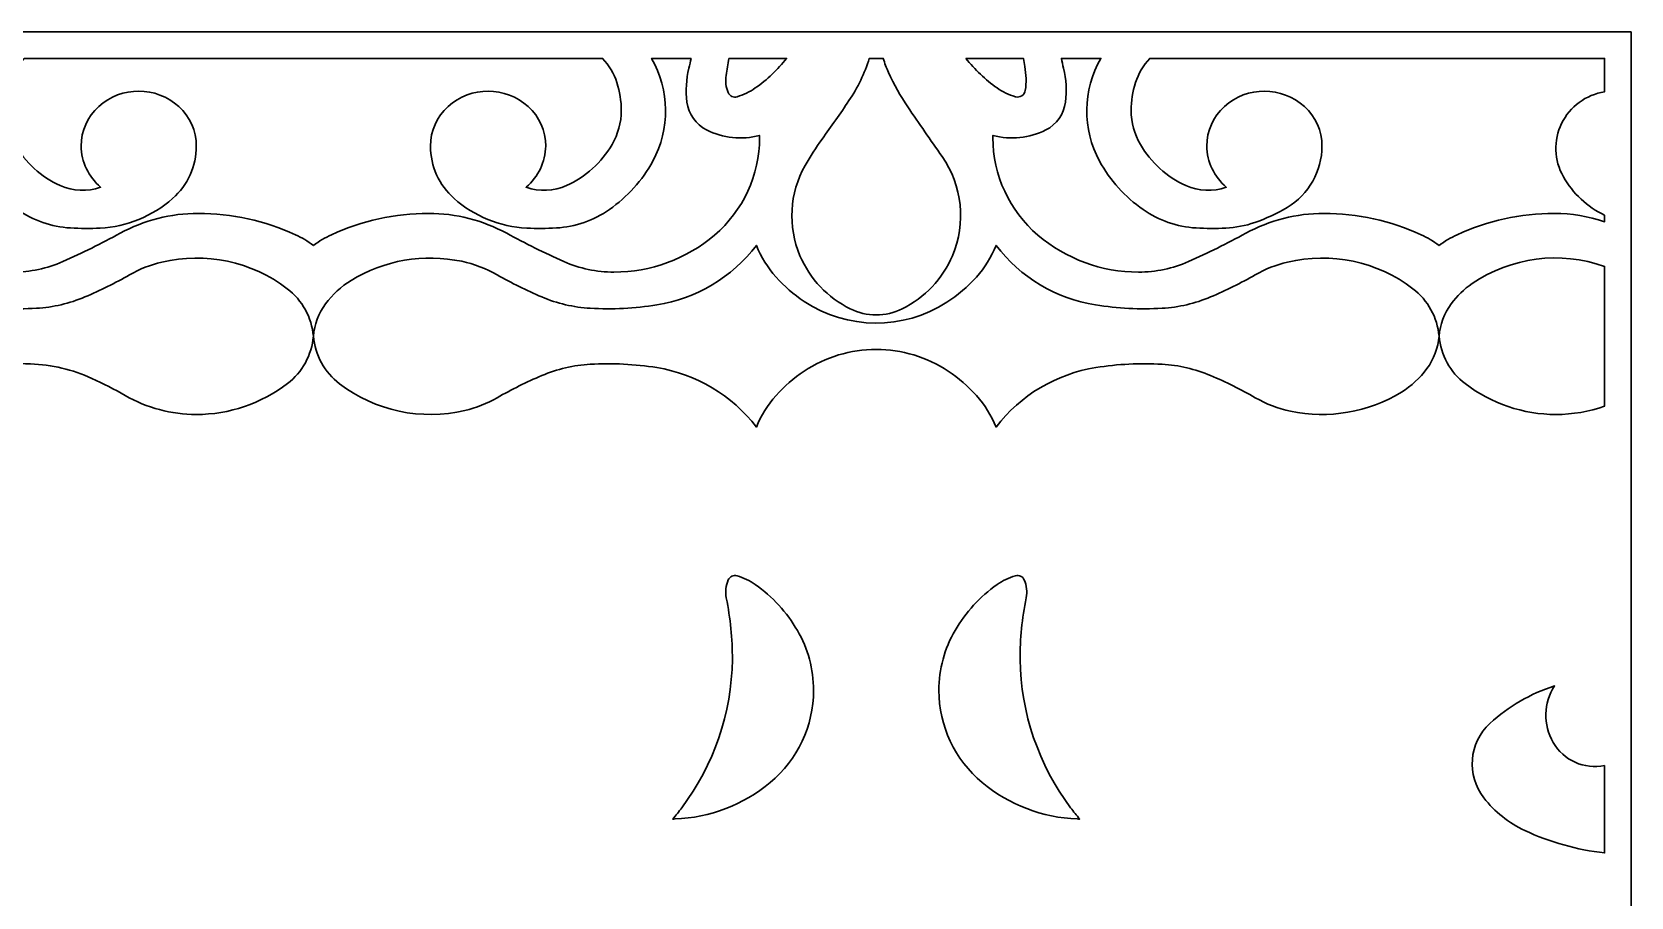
# Model space of a CAD drawing. Header units: centimetres. Extents: x -14.1 to -3.5, y -9 to -3.3.
# Drawn here: x -8.83 to -3.54, y -6.14 to -3.28 of the extents above; entities that cross this region are included whole.
import ezdxf

# ---------------------------------------------------------------- set-up
doc = ezdxf.new("R2010")
doc.units = ezdxf.units.CM
doc.header["$MEASUREMENT"] = 0
doc.layers.add('layer 1', color=7, linetype='Continuous')

msp = doc.modelspace()

# ---------------------------------------------------------------- linework, layer by layer
at = {"layer": 'layer 1', "lineweight": 30}
for points, knots in [([(-3.54042, -3.27541), (-3.54042, -3.27541), (-3.54042, -9.00021), (-3.54042, -9.00021), (-3.54042, -9.00021), (-3.54042, -9.00021), (-14.12141, -9.00021), (-14.12141, -9.00021), (-14.12141, -9.00021), (-14.12141, -9.00021), (-14.12141, -3.27541), (-14.12141, -3.27541), (-14.12141, -3.27541), (-14.12141, -3.27541), (-3.54042, -3.27541), (-3.54042, -3.27541)], [0, 0, 0, 0, 0.2, 0.2, 0.2, 0.2, 0.4, 0.4, 0.4, 0.4, 0.6, 0.6, 0.6, 0.6, 1, 1, 1, 1]), ([(-7.89985, -3.98163), (-7.88126, -3.96783), (-7.86129, -3.95598), (-7.84027, -3.94628), (-7.84027, -3.94628), (-7.73944, -3.89976), (-7.62967, -3.87567), (-7.51863, -3.87567), (-7.51863, -3.87567), (-7.42831, -3.87566), (-7.3394, -3.89833), (-7.2601, -3.94155), (-7.2601, -3.94155), (-7.19839, -3.97518), (-7.13542, -4.00646), (-7.07133, -4.0353), (-7.07133, -4.0353), (-7.01908, -4.05822), (-6.96266, -4.07005), (-6.9056, -4.07005), (-6.9056, -4.07005), (-6.7835, -4.07004), (-6.66546, -4.02661), (-6.57252, -3.94743), (-6.57252, -3.94743), (-6.47808, -3.86698), (-6.42368, -3.74926), (-6.4237, -3.6252), (-6.4237, -3.6252), (-6.42372, -3.62394), (-6.42376, -3.62268), (-6.42383, -3.62143), (-6.42383, -3.62143), (-6.4239, -3.62017), (-6.42396, -3.6189), (-6.424, -3.61764), (-6.424, -3.61764), (-6.48251, -3.63321), (-6.54473, -3.62676), (-6.5988, -3.59953), (-6.5988, -3.59953), (-6.63441, -3.58161), (-6.65881, -3.54713), (-6.66389, -3.50759), (-6.66389, -3.50759), (-6.66872, -3.47002), (-6.66653, -3.43188), (-6.65746, -3.39512), (-6.65746, -3.39512), (-6.65482, -3.38441), (-6.65242, -3.37365), (-6.65024, -3.36284), (-6.65024, -3.36284), (-6.65024, -3.36284), (-6.78103, -3.36284), (-6.78103, -3.36284), (-6.78103, -3.36284), (-6.72049, -3.46758), (-6.71893, -3.5964), (-6.77679, -3.70264), (-6.77679, -3.70264), (-6.81161, -3.76654), (-6.8609, -3.82145), (-6.92068, -3.86295), (-6.92068, -3.86295), (-6.97245, -3.89886), (-7.03308, -3.91994), (-7.09596, -3.92391), (-7.09596, -3.92391), (-7.12867, -3.92597), (-7.16147, -3.92616), (-7.19419, -3.92446), (-7.19419, -3.92446), (-7.28298, -3.91987), (-7.36763, -3.88527), (-7.43425, -3.8264), (-7.43425, -3.8264), (-7.48399, -3.78244), (-7.51249, -3.71919), (-7.51249, -3.65281), (-7.51249, -3.65281), (-7.5125, -3.60291), (-7.4913, -3.55531), (-7.45422, -3.52191), (-7.45422, -3.52191), (-7.37884, -3.45398), (-7.26411, -3.4543), (-7.18896, -3.52248), (-7.18896, -3.52248), (-7.15222, -3.55583), (-7.13126, -3.60319), (-7.13126, -3.65281), (-7.13126, -3.65281), (-7.13211, -3.70539), (-7.15572, -3.75506), (-7.19594, -3.78895), (-7.19594, -3.78895), (-7.15232, -3.80466), (-7.10433, -3.80274), (-7.06212, -3.78357), (-7.06212, -3.78357), (-6.99908, -3.75495), (-6.94651, -3.70749), (-6.91162, -3.64768), (-6.91162, -3.64768), (-6.89168, -3.61349), (-6.88118, -3.57465), (-6.88118, -3.53507), (-6.88118, -3.53507), (-6.88118, -3.50383), (-6.88604, -3.47279), (-6.8956, -3.44305), (-6.8956, -3.44305), (-6.90522, -3.41311), (-6.92139, -3.38572), (-6.94296, -3.36284), (-6.94296, -3.36284), (-6.94296, -3.36284), (-8.85675, -3.36284), (-8.85675, -3.36284), (-8.85675, -3.36284), (-8.87832, -3.38571), (-8.89449, -3.41311), (-8.90411, -3.44304), (-8.90411, -3.44304), (-8.91366, -3.47279), (-8.91853, -3.50383), (-8.91853, -3.53507), (-8.91853, -3.53507), (-8.91852, -3.57465), (-8.90802, -3.6135), (-8.88808, -3.64768), (-8.88808, -3.64768), (-8.85319, -3.70748), (-8.80062, -3.75495), (-8.73758, -3.78357), (-8.73758, -3.78357), (-8.69537, -3.80273), (-8.64738, -3.80467), (-8.60376, -3.78895), (-8.60376, -3.78895), (-8.64399, -3.75507), (-8.66758, -3.70539), (-8.66845, -3.65281), (-8.66845, -3.65281), (-8.66845, -3.6029), (-8.64725, -3.55529), (-8.61016, -3.52189), (-8.61016, -3.52189), (-8.53477, -3.45393), (-8.42002, -3.45427), (-8.34487, -3.52249), (-8.34487, -3.52249), (-8.30816, -3.55585), (-8.28722, -3.6032), (-8.28721, -3.65281), (-8.28721, -3.65281), (-8.2872, -3.71919), (-8.31572, -3.78243), (-8.36546, -3.8264), (-8.36546, -3.8264), (-8.43207, -3.88528), (-8.51673, -3.91985), (-8.60552, -3.92446), (-8.60552, -3.92446), (-8.63824, -3.92616), (-8.67104, -3.92597), (-8.70375, -3.92391), (-8.70375, -3.92391), (-8.76663, -3.91995), (-8.82725, -3.89886), (-8.87902, -3.86295), (-8.87902, -3.86295), (-8.93881, -3.82145), (-8.9881, -3.76654), (-9.02294, -3.70263), (-9.02294, -3.70263), (-9.08086, -3.59642), (-9.0792, -3.46759), (-9.01867, -3.36284), (-9.01867, -3.36284), (-9.01867, -3.36284), (-9.14947, -3.36284), (-9.14947, -3.36284), (-9.14947, -3.36284), (-9.14731, -3.37365), (-9.14491, -3.38441), (-9.14227, -3.39512), (-9.14227, -3.39512), (-9.13319, -3.43188), (-9.13101, -3.47002), (-9.13582, -3.50758), (-9.13582, -3.50758), (-9.14089, -3.54713), (-9.1653, -3.58159), (-9.2009, -3.59953), (-9.2009, -3.59953), (-9.25496, -3.62677), (-9.31718, -3.6332), (-9.37567, -3.61764), (-9.37567, -3.61764), (-9.37574, -3.6189), (-9.37581, -3.62017), (-9.37589, -3.62143), (-9.37589, -3.62143), (-9.37597, -3.62268), (-9.37602, -3.62394), (-9.37604, -3.6252), (-9.37604, -3.6252), (-9.37602, -3.74927), (-9.32167, -3.86701), (-9.2272, -3.94744), (-9.2272, -3.94744), (-9.13423, -4.0266), (-9.0162, -4.07006), (-8.8941, -4.07005), (-8.8941, -4.07005), (-8.83705, -4.07005), (-8.78064, -4.05822), (-8.7284, -4.0353), (-8.7284, -4.0353), (-8.66431, -4.00646), (-8.60134, -3.97519), (-8.53963, -3.94156), (-8.53963, -3.94156), (-8.46033, -3.89832), (-8.37141, -3.87567), (-8.28109, -3.87567), (-8.28109, -3.87567), (-8.17003, -3.87566), (-8.06025, -3.89977), (-7.9594, -3.9463), (-7.9594, -3.9463), (-7.93838, -3.95599), (-7.91843, -3.96783), (-7.89985, -3.98163)], [0, 0, 0, 0, 0.0166667, 0.0166667, 0.0166667, 0.0166667, 0.0333333, 0.0333333, 0.0333333, 0.0333333, 0.05, 0.05, 0.05, 0.05, 0.0666667, 0.0666667, 0.0666667, 0.0666667, 0.0833333, 0.0833333, 0.0833333, 0.0833333, 0.1, 0.1, 0.1, 0.1, 0.1166667, 0.1166667, 0.1166667, 0.1166667, 0.1333333, 0.1333333, 0.1333333, 0.1333333, 0.15, 0.15, 0.15, 0.15, 0.1666667, 0.1666667, 0.1666667, 0.1666667, 0.1833333, 0.1833333, 0.1833333, 0.1833333, 0.2, 0.2, 0.2, 0.2, 0.2166667, 0.2166667, 0.2166667, 0.2166667, 0.2333333, 0.2333333, 0.2333333, 0.2333333, 0.25, 0.25, 0.25, 0.25, 0.2666667, 0.2666667, 0.2666667, 0.2666667, 0.2833333, 0.2833333, 0.2833333, 0.2833333, 0.3, 0.3, 0.3, 0.3, 0.3166667, 0.3166667, 0.3166667, 0.3166667, 0.3333333, 0.3333333, 0.3333333, 0.3333333, 0.35, 0.35, 0.35, 0.35, 0.3666667, 0.3666667, 0.3666667, 0.3666667, 0.3833333, 0.3833333, 0.3833333, 0.3833333, 0.4, 0.4, 0.4, 0.4, 0.4166667, 0.4166667, 0.4166667, 0.4166667, 0.4333333, 0.4333333, 0.4333333, 0.4333333, 0.45, 0.45, 0.45, 0.45, 0.4666667, 0.4666667, 0.4666667, 0.4666667, 0.4833333, 0.4833333, 0.4833333, 0.4833333, 0.5, 0.5, 0.5, 0.5, 0.5166667, 0.5166667, 0.5166667, 0.5166667, 0.5333333, 0.5333333, 0.5333333, 0.5333333, 0.55, 0.55, 0.55, 0.55, 0.5666667, 0.5666667, 0.5666667, 0.5666667, 0.5833333, 0.5833333, 0.5833333, 0.5833333, 0.6, 0.6, 0.6, 0.6, 0.6166667, 0.6166667, 0.6166667, 0.6166667, 0.6333333, 0.6333333, 0.6333333, 0.6333333, 0.65, 0.65, 0.65, 0.65, 0.6666667, 0.6666667, 0.6666667, 0.6666667, 0.6833333, 0.6833333, 0.6833333, 0.6833333, 0.7, 0.7, 0.7, 0.7, 0.7166667, 0.7166667, 0.7166667, 0.7166667, 0.7333333, 0.7333333, 0.7333333, 0.7333333, 0.75, 0.75, 0.75, 0.75, 0.7666667, 0.7666667, 0.7666667, 0.7666667, 0.7833333, 0.7833333, 0.7833333, 0.7833333, 0.8, 0.8, 0.8, 0.8, 0.8166667, 0.8166667, 0.8166667, 0.8166667, 0.8333333, 0.8333333, 0.8333333, 0.8333333, 0.85, 0.85, 0.85, 0.85, 0.8666667, 0.8666667, 0.8666667, 0.8666667, 0.8833333, 0.8833333, 0.8833333, 0.8833333, 0.9, 0.9, 0.9, 0.9, 0.9166667, 0.9166667, 0.9166667, 0.9166667, 0.9333333, 0.9333333, 0.9333333, 0.9333333, 0.95, 0.95, 0.95, 0.95, 0.9666667, 0.9666667, 0.9666667, 0.9666667, 1, 1, 1, 1]), ([(-6.52484, -3.36284), (-6.52774, -3.38169), (-6.53083, -3.40051), (-6.53412, -3.4193), (-6.53412, -3.4193), (-6.53748, -3.4385), (-6.53513, -3.45825), (-6.52737, -3.47612), (-6.52737, -3.47612), (-6.52247, -3.48738), (-6.50997, -3.49323), (-6.49819, -3.48974), (-6.49819, -3.48974), (-6.47656, -3.48335), (-6.45613, -3.47348), (-6.43767, -3.4605), (-6.43767, -3.4605), (-6.39868, -3.4331), (-6.36386, -3.40021), (-6.33428, -3.36284), (-6.33428, -3.36284), (-6.33428, -3.36284), (-6.52484, -3.36284), (-6.52484, -3.36284)], [0, 0, 0, 0, 0.1428571, 0.1428571, 0.1428571, 0.1428571, 0.2857143, 0.2857143, 0.2857143, 0.2857143, 0.4285714, 0.4285714, 0.4285714, 0.4285714, 0.5714286, 0.5714286, 0.5714286, 0.5714286, 0.7142857, 0.7142857, 0.7142857, 0.7142857, 1, 1, 1, 1]), ([(-6.03771, -4.21154), (-6.008, -4.21153), (-5.9787, -4.20471), (-5.95204, -4.19159), (-5.95204, -4.19159), (-5.87724, -4.15475), (-5.81815, -4.09234), (-5.7855, -4.01561), (-5.7855, -4.01561), (-5.73953, -3.90755), (-5.7525, -3.78352), (-5.81993, -3.68737), (-5.81993, -3.68737), (-5.85813, -3.63288), (-5.89595, -3.57813), (-5.93339, -3.52311), (-5.93339, -3.52311), (-5.95787, -3.48715), (-5.97918, -3.44913), (-5.99709, -3.40949), (-5.99709, -3.40949), (-6.00392, -3.39431), (-6.0098, -3.37873), (-6.01472, -3.36284), (-6.01472, -3.36284), (-6.01472, -3.36284), (-6.06072, -3.36284), (-6.06072, -3.36284), (-6.06072, -3.36284), (-6.0761, -3.4125), (-6.09874, -3.45962), (-6.1279, -3.50266), (-6.1279, -3.50266), (-6.1569, -3.54547), (-6.18652, -3.58786), (-6.21675, -3.62981), (-6.21675, -3.62981), (-6.23717, -3.65806), (-6.256, -3.68741), (-6.27316, -3.71774), (-6.27316, -3.71774), (-6.32481, -3.80905), (-6.33103, -3.9191), (-6.28992, -4.01561), (-6.28992, -4.01561), (-6.25726, -4.09234), (-6.1982, -4.15477), (-6.12339, -4.19159), (-6.12339, -4.19159), (-6.09673, -4.20471), (-6.06743, -4.21154), (-6.03771, -4.21154)], [0, 0, 0, 0, 0.0714286, 0.0714286, 0.0714286, 0.0714286, 0.1428571, 0.1428571, 0.1428571, 0.1428571, 0.2142857, 0.2142857, 0.2142857, 0.2142857, 0.2857143, 0.2857143, 0.2857143, 0.2857143, 0.3571429, 0.3571429, 0.3571429, 0.3571429, 0.4285714, 0.4285714, 0.4285714, 0.4285714, 0.5, 0.5, 0.5, 0.5, 0.5714286, 0.5714286, 0.5714286, 0.5714286, 0.6428571, 0.6428571, 0.6428571, 0.6428571, 0.7142857, 0.7142857, 0.7142857, 0.7142857, 0.7857143, 0.7857143, 0.7857143, 0.7857143, 0.8571429, 0.8571429, 0.8571429, 0.8571429, 1, 1, 1, 1]), ([(-5.74114, -3.36284), (-5.71157, -3.40021), (-5.67676, -3.4331), (-5.63776, -3.4605), (-5.63776, -3.4605), (-5.61931, -3.47348), (-5.59887, -3.48335), (-5.57723, -3.48974), (-5.57723, -3.48974), (-5.57003, -3.49187), (-5.56225, -3.49074), (-5.55594, -3.48666), (-5.55594, -3.48666), (-5.54963, -3.48257), (-5.54543, -3.47599), (-5.54441, -3.46854), (-5.54441, -3.46854), (-5.54079, -3.44223), (-5.54137, -3.41552), (-5.54613, -3.38939), (-5.54613, -3.38939), (-5.54775, -3.38056), (-5.54922, -3.37171), (-5.55057, -3.36284), (-5.55057, -3.36284), (-5.55057, -3.36284), (-5.74114, -3.36284), (-5.74114, -3.36284)], [0, 0, 0, 0, 0.125, 0.125, 0.125, 0.125, 0.25, 0.25, 0.25, 0.25, 0.375, 0.375, 0.375, 0.375, 0.5, 0.5, 0.5, 0.5, 0.625, 0.625, 0.625, 0.625, 0.75, 0.75, 0.75, 0.75, 1, 1, 1, 1]), ([(-4.17555, -3.98163), (-4.15697, -3.96783), (-4.13701, -3.95599), (-4.11599, -3.94629), (-4.11599, -3.94629), (-4.01515, -3.89977), (-3.90538, -3.87567), (-3.79432, -3.87567), (-3.79432, -3.87567), (-3.73775, -3.87609), (-3.68157, -3.88541), (-3.62789, -3.90327), (-3.62789, -3.90327), (-3.62789, -3.90327), (-3.62789, -3.88191), (-3.62789, -3.88191), (-3.62789, -3.88191), (-3.6853, -3.85425), (-3.73293, -3.8097), (-3.76436, -3.75426), (-3.76436, -3.75426), (-3.79516, -3.70008), (-3.79733, -3.63422), (-3.77017, -3.57814), (-3.77017, -3.57814), (-3.74301, -3.52205), (-3.68949, -3.48284), (-3.62789, -3.47342), (-3.62789, -3.47342), (-3.62789, -3.47342), (-3.62789, -3.36284), (-3.62789, -3.36284), (-3.62789, -3.36284), (-3.62789, -3.36284), (-5.13246, -3.36284), (-5.13246, -3.36284), (-5.13246, -3.36284), (-5.15403, -3.38571), (-5.17021, -3.41311), (-5.17982, -3.44304), (-5.17982, -3.44304), (-5.18938, -3.47279), (-5.19424, -3.50383), (-5.19424, -3.53507), (-5.19424, -3.53507), (-5.19424, -3.57465), (-5.18374, -3.6135), (-5.16379, -3.64768), (-5.16379, -3.64768), (-5.1289, -3.70749), (-5.07633, -3.75496), (-5.01327, -3.78357), (-5.01327, -3.78357), (-4.97106, -3.80273), (-4.92307, -3.80467), (-4.87945, -3.78895), (-4.87945, -3.78895), (-4.91969, -3.75508), (-4.94329, -3.7054), (-4.94415, -3.65281), (-4.94415, -3.65281), (-4.94416, -3.60289), (-4.92295, -3.55529), (-4.88586, -3.52189), (-4.88586, -3.52189), (-4.81047, -3.45394), (-4.69572, -3.45428), (-4.62057, -3.52248), (-4.62057, -3.52248), (-4.58384, -3.55584), (-4.5629, -3.6032), (-4.56289, -3.65281), (-4.56289, -3.65281), (-4.56287, -3.73605), (-4.60664, -3.81324), (-4.67803, -3.85605), (-4.67803, -3.85605), (-4.71191, -3.87636), (-4.74784, -3.89307), (-4.78521, -3.90589), (-4.78521, -3.90589), (-4.81619, -3.91651), (-4.84851, -3.92277), (-4.88122, -3.92446), (-4.88122, -3.92446), (-4.91395, -3.92616), (-4.94675, -3.92597), (-4.97946, -3.92391), (-4.97946, -3.92391), (-5.04233, -3.91995), (-5.10295, -3.89886), (-5.15471, -3.86295), (-5.15471, -3.86295), (-5.21451, -3.82146), (-5.2638, -3.76655), (-5.29863, -3.70264), (-5.29863, -3.70264), (-5.35654, -3.59643), (-5.35489, -3.4676), (-5.2944, -3.36284), (-5.2944, -3.36284), (-5.2944, -3.36284), (-5.42517, -3.36284), (-5.42517, -3.36284), (-5.42517, -3.36284), (-5.42301, -3.37365), (-5.42061, -3.38441), (-5.41797, -3.39512), (-5.41797, -3.39512), (-5.4089, -3.43188), (-5.40672, -3.47002), (-5.41153, -3.50758), (-5.41153, -3.50758), (-5.4166, -3.54713), (-5.44101, -3.5816), (-5.47662, -3.59953), (-5.47662, -3.59953), (-5.53068, -3.62676), (-5.5929, -3.6332), (-5.65141, -3.61764), (-5.65141, -3.61764), (-5.65145, -3.6189), (-5.65151, -3.62017), (-5.65158, -3.62143), (-5.65158, -3.62143), (-5.65166, -3.62268), (-5.6517, -3.62394), (-5.65172, -3.6252), (-5.65172, -3.6252), (-5.65171, -3.74926), (-5.59736, -3.867), (-5.5029, -3.94743), (-5.5029, -3.94743), (-5.40994, -4.02659), (-5.29192, -4.07006), (-5.16982, -4.07005), (-5.16982, -4.07005), (-5.11276, -4.07005), (-5.05634, -4.05822), (-5.00409, -4.0353), (-5.00409, -4.0353), (-4.94, -4.00646), (-4.87704, -3.97519), (-4.81534, -3.94155), (-4.81534, -3.94155), (-4.73604, -3.89832), (-4.64712, -3.87567), (-4.55681, -3.87567), (-4.55681, -3.87567), (-4.44574, -3.87566), (-4.33594, -3.89978), (-4.23509, -3.94631), (-4.23509, -3.94631), (-4.21408, -3.956), (-4.19413, -3.96784), (-4.17555, -3.98163)], [0, 0, 0, 0, 0.025, 0.025, 0.025, 0.025, 0.05, 0.05, 0.05, 0.05, 0.075, 0.075, 0.075, 0.075, 0.1, 0.1, 0.1, 0.1, 0.125, 0.125, 0.125, 0.125, 0.15, 0.15, 0.15, 0.15, 0.175, 0.175, 0.175, 0.175, 0.2, 0.2, 0.2, 0.2, 0.225, 0.225, 0.225, 0.225, 0.25, 0.25, 0.25, 0.25, 0.275, 0.275, 0.275, 0.275, 0.3, 0.3, 0.3, 0.3, 0.325, 0.325, 0.325, 0.325, 0.35, 0.35, 0.35, 0.35, 0.375, 0.375, 0.375, 0.375, 0.4, 0.4, 0.4, 0.4, 0.425, 0.425, 0.425, 0.425, 0.45, 0.45, 0.45, 0.45, 0.475, 0.475, 0.475, 0.475, 0.5, 0.5, 0.5, 0.5, 0.525, 0.525, 0.525, 0.525, 0.55, 0.55, 0.55, 0.55, 0.575, 0.575, 0.575, 0.575, 0.6, 0.6, 0.6, 0.6, 0.625, 0.625, 0.625, 0.625, 0.65, 0.65, 0.65, 0.65, 0.675, 0.675, 0.675, 0.675, 0.7, 0.7, 0.7, 0.7, 0.725, 0.725, 0.725, 0.725, 0.75, 0.75, 0.75, 0.75, 0.775, 0.775, 0.775, 0.775, 0.8, 0.8, 0.8, 0.8, 0.825, 0.825, 0.825, 0.825, 0.85, 0.85, 0.85, 0.85, 0.875, 0.875, 0.875, 0.875, 0.9, 0.9, 0.9, 0.9, 0.925, 0.925, 0.925, 0.925, 0.95, 0.95, 0.95, 0.95, 1, 1, 1, 1]), ([(-9.76199, -4.32587), (-9.67719, -4.32586), (-9.59424, -4.35092), (-9.5236, -4.39784), (-9.5236, -4.39784), (-9.4893, -4.42063), (-9.45802, -4.44767), (-9.43051, -4.47832), (-9.43051, -4.47832), (-9.40289, -4.50908), (-9.38093, -4.5445), (-9.36566, -4.58291), (-9.36566, -4.58291), (-9.31194, -4.51265), (-9.24067, -4.45772), (-9.15906, -4.42364), (-9.15906, -4.42364), (-9.07804, -4.38981), (-8.99108, -4.37239), (-8.90328, -4.37239), (-8.90328, -4.37239), (-8.88083, -4.37239), (-8.85839, -4.3728), (-8.83596, -4.37363), (-8.83596, -4.37363), (-8.76572, -4.37621), (-8.69664, -4.39255), (-8.63268, -4.42169), (-8.63268, -4.42169), (-8.59505, -4.43884), (-8.55823, -4.45775), (-8.52237, -4.47834), (-8.52237, -4.47834), (-8.45079, -4.51943), (-8.36974, -4.54105), (-8.28721, -4.54105), (-8.28721, -4.54105), (-8.17832, -4.54104), (-8.07252, -4.50525), (-7.98601, -4.43912), (-7.98601, -4.43912), (-7.93651, -4.40126), (-7.90523, -4.34437), (-7.89985, -4.28228), (-7.89985, -4.28228), (-7.90527, -4.21996), (-7.93667, -4.16285), (-7.98643, -4.12493), (-7.98643, -4.12493), (-8.10454, -4.03491), (-8.25666, -4.00254), (-8.40116, -4.0368), (-8.40116, -4.0368), (-8.43857, -4.04567), (-8.4745, -4.05985), (-8.50788, -4.07892), (-8.50788, -4.07892), (-8.55562, -4.10621), (-8.60494, -4.13067), (-8.65555, -4.15216), (-8.65555, -4.15216), (-8.7065, -4.1738), (-8.76081, -4.18649), (-8.81607, -4.18967), (-8.81607, -4.18967), (-8.88958, -4.19391), (-8.96334, -4.19017), (-9.03605, -4.17852), (-9.03605, -4.17852), (-9.16704, -4.15756), (-9.28507, -4.08704), (-9.36566, -3.98167), (-9.36566, -3.98167), (-9.38093, -4.02008), (-9.40289, -4.05549), (-9.43051, -4.08625), (-9.43051, -4.08625), (-9.45934, -4.11836), (-9.49233, -4.14648), (-9.52859, -4.16988), (-9.52859, -4.16988), (-9.67241, -4.26272), (-9.85777, -4.2614), (-10.00039, -4.16672), (-10.00039, -4.16672), (-10.0347, -4.14393), (-10.06599, -4.11689), (-10.09351, -4.08625), (-10.09351, -4.08625), (-10.12113, -4.0555), (-10.14309, -4.02008), (-10.15836, -3.98167), (-10.15836, -3.98167), (-10.23891, -4.08708), (-10.35695, -4.15756), (-10.48794, -4.17853), (-10.48794, -4.17853), (-10.56065, -4.19017), (-10.63442, -4.1939), (-10.70794, -4.18967), (-10.70794, -4.18967), (-10.76319, -4.1865), (-10.81751, -4.1738), (-10.86845, -4.15216), (-10.86845, -4.15216), (-10.91907, -4.13067), (-10.96838, -4.10621), (-11.01613, -4.07892), (-11.01613, -4.07892), (-11.05268, -4.05804), (-11.09226, -4.04299), (-11.13346, -4.03432), (-11.13346, -4.03432), (-11.25912, -4.0079), (-11.39004, -4.03048), (-11.49956, -4.09751), (-11.49956, -4.09751), (-11.53244, -4.11763), (-11.56106, -4.14397), (-11.58384, -4.17507), (-11.58384, -4.17507), (-11.60684, -4.20645), (-11.62077, -4.24352), (-11.62414, -4.28228), (-11.62414, -4.28228), (-11.61872, -4.34459), (-11.58731, -4.4017), (-11.53756, -4.43961), (-11.53756, -4.43961), (-11.41944, -4.52961), (-11.26733, -4.56198), (-11.12283, -4.52774), (-11.12283, -4.52774), (-11.08542, -4.51888), (-11.04949, -4.5047), (-11.01613, -4.48561), (-11.01613, -4.48561), (-10.96838, -4.45833), (-10.91906, -4.43388), (-10.86845, -4.41239), (-10.86845, -4.41239), (-10.8175, -4.39076), (-10.76319, -4.37807), (-10.70794, -4.37489), (-10.70794, -4.37489), (-10.63442, -4.37066), (-10.56066, -4.3744), (-10.48795, -4.38604), (-10.48795, -4.38604), (-10.35695, -4.407), (-10.23894, -4.47752), (-10.15836, -4.58291), (-10.15836, -4.58291), (-10.14309, -4.54449), (-10.12113, -4.50907), (-10.09351, -4.47831), (-10.09351, -4.47831), (-10.06599, -4.44767), (-10.0347, -4.42063), (-10.00039, -4.39784), (-10.00039, -4.39784), (-9.92976, -4.35091), (-9.84679, -4.32587), (-9.76199, -4.32587)], [0, 0, 0, 0, 0.0238095, 0.0238095, 0.0238095, 0.0238095, 0.047619, 0.047619, 0.047619, 0.047619, 0.0714286, 0.0714286, 0.0714286, 0.0714286, 0.0952381, 0.0952381, 0.0952381, 0.0952381, 0.1190476, 0.1190476, 0.1190476, 0.1190476, 0.1428571, 0.1428571, 0.1428571, 0.1428571, 0.1666667, 0.1666667, 0.1666667, 0.1666667, 0.1904762, 0.1904762, 0.1904762, 0.1904762, 0.2142857, 0.2142857, 0.2142857, 0.2142857, 0.2380952, 0.2380952, 0.2380952, 0.2380952, 0.2619048, 0.2619048, 0.2619048, 0.2619048, 0.2857143, 0.2857143, 0.2857143, 0.2857143, 0.3095238, 0.3095238, 0.3095238, 0.3095238, 0.3333333, 0.3333333, 0.3333333, 0.3333333, 0.3571429, 0.3571429, 0.3571429, 0.3571429, 0.3809524, 0.3809524, 0.3809524, 0.3809524, 0.4047619, 0.4047619, 0.4047619, 0.4047619, 0.4285714, 0.4285714, 0.4285714, 0.4285714, 0.452381, 0.452381, 0.452381, 0.452381, 0.4761905, 0.4761905, 0.4761905, 0.4761905, 0.5, 0.5, 0.5, 0.5, 0.5238095, 0.5238095, 0.5238095, 0.5238095, 0.547619, 0.547619, 0.547619, 0.547619, 0.5714286, 0.5714286, 0.5714286, 0.5714286, 0.5952381, 0.5952381, 0.5952381, 0.5952381, 0.6190476, 0.6190476, 0.6190476, 0.6190476, 0.6428571, 0.6428571, 0.6428571, 0.6428571, 0.6666667, 0.6666667, 0.6666667, 0.6666667, 0.6904762, 0.6904762, 0.6904762, 0.6904762, 0.7142857, 0.7142857, 0.7142857, 0.7142857, 0.7380952, 0.7380952, 0.7380952, 0.7380952, 0.7619048, 0.7619048, 0.7619048, 0.7619048, 0.7857143, 0.7857143, 0.7857143, 0.7857143, 0.8095238, 0.8095238, 0.8095238, 0.8095238, 0.8333333, 0.8333333, 0.8333333, 0.8333333, 0.8571429, 0.8571429, 0.8571429, 0.8571429, 0.8809524, 0.8809524, 0.8809524, 0.8809524, 0.9047619, 0.9047619, 0.9047619, 0.9047619, 0.9285714, 0.9285714, 0.9285714, 0.9285714, 0.952381, 0.952381, 0.952381, 0.952381, 1, 1, 1, 1]), ([(-6.03771, -4.32587), (-5.95291, -4.32586), (-5.86996, -4.35092), (-5.79932, -4.39784), (-5.79932, -4.39784), (-5.76502, -4.42063), (-5.73373, -4.44767), (-5.70622, -4.47832), (-5.70622, -4.47832), (-5.6786, -4.50908), (-5.65664, -4.54449), (-5.64136, -4.58291), (-5.64136, -4.58291), (-5.56053, -4.4772), (-5.44203, -4.40661), (-5.3106, -4.38579), (-5.3106, -4.38579), (-5.23826, -4.37434), (-5.1649, -4.37069), (-5.09178, -4.37489), (-5.09178, -4.37489), (-5.03653, -4.37807), (-4.98222, -4.39076), (-4.93127, -4.41239), (-4.93127, -4.41239), (-4.88066, -4.43388), (-4.83135, -4.45833), (-4.7836, -4.48561), (-4.7836, -4.48561), (-4.74728, -4.50638), (-4.70797, -4.52137), (-4.66704, -4.53004), (-4.66704, -4.53004), (-4.54114, -4.55673), (-4.4099, -4.53422), (-4.30013, -4.46704), (-4.30013, -4.46704), (-4.26725, -4.44692), (-4.23862, -4.42059), (-4.21584, -4.38949), (-4.21584, -4.38949), (-4.19285, -4.35811), (-4.17892, -4.32104), (-4.17555, -4.28228), (-4.17555, -4.28228), (-4.18098, -4.21996), (-4.21238, -4.16285), (-4.26213, -4.12493), (-4.26213, -4.12493), (-4.38025, -4.03491), (-4.53236, -4.00255), (-4.67686, -4.03681), (-4.67686, -4.03681), (-4.71428, -4.04567), (-4.75022, -4.05985), (-4.7836, -4.07892), (-4.7836, -4.07892), (-4.83135, -4.10621), (-4.88066, -4.13067), (-4.93127, -4.15216), (-4.93127, -4.15216), (-4.98221, -4.1738), (-5.03652, -4.18649), (-5.09178, -4.18967), (-5.09178, -4.18967), (-5.16529, -4.19391), (-5.23905, -4.19016), (-5.31175, -4.17852), (-5.31175, -4.17852), (-5.44274, -4.15755), (-5.56076, -4.08704), (-5.64136, -3.98167), (-5.64136, -3.98167), (-5.65664, -4.02008), (-5.6786, -4.05549), (-5.70622, -4.08625), (-5.70622, -4.08625), (-5.73505, -4.11835), (-5.76804, -4.14648), (-5.80429, -4.16987), (-5.80429, -4.16987), (-5.94812, -4.26272), (-6.13348, -4.2614), (-6.2761, -4.16672), (-6.2761, -4.16672), (-6.3104, -4.14393), (-6.3417, -4.11689), (-6.36922, -4.08625), (-6.36922, -4.08625), (-6.39684, -4.05549), (-6.41881, -4.02008), (-6.43409, -3.98167), (-6.43409, -3.98167), (-6.51462, -4.08708), (-6.63266, -4.15756), (-6.76364, -4.17853), (-6.76364, -4.17853), (-6.83635, -4.19017), (-6.91012, -4.19391), (-6.98364, -4.18967), (-6.98364, -4.18967), (-7.03889, -4.18649), (-7.0932, -4.1738), (-7.14415, -4.15217), (-7.14415, -4.15217), (-7.19476, -4.13067), (-7.24407, -4.10621), (-7.29182, -4.07892), (-7.29182, -4.07892), (-7.32837, -4.05804), (-7.36795, -4.043), (-7.40914, -4.03433), (-7.40914, -4.03433), (-7.53481, -4.0079), (-7.66574, -4.03047), (-7.77526, -4.09751), (-7.77526, -4.09751), (-7.80814, -4.11764), (-7.83677, -4.14397), (-7.85955, -4.17507), (-7.85955, -4.17507), (-7.88255, -4.20645), (-7.89648, -4.24352), (-7.89985, -4.28228), (-7.89985, -4.28228), (-7.89443, -4.3446), (-7.86302, -4.4017), (-7.81326, -4.43961), (-7.81326, -4.43961), (-7.69514, -4.52962), (-7.54304, -4.56197), (-7.39853, -4.52774), (-7.39853, -4.52774), (-7.36112, -4.51888), (-7.32519, -4.5047), (-7.29181, -4.48561), (-7.29181, -4.48561), (-7.24407, -4.45833), (-7.19476, -4.43388), (-7.14414, -4.41239), (-7.14414, -4.41239), (-7.0932, -4.39076), (-7.03889, -4.37807), (-6.98364, -4.37489), (-6.98364, -4.37489), (-6.91013, -4.37066), (-6.83636, -4.3744), (-6.76365, -4.38604), (-6.76365, -4.38604), (-6.63266, -4.407), (-6.51465, -4.47752), (-6.43409, -4.58291), (-6.43409, -4.58291), (-6.41881, -4.54449), (-6.39684, -4.50908), (-6.36922, -4.47832), (-6.36922, -4.47832), (-6.3417, -4.44768), (-6.3104, -4.42063), (-6.2761, -4.39784), (-6.2761, -4.39784), (-6.20547, -4.35091), (-6.12251, -4.32587), (-6.03771, -4.32587)], [0, 0, 0, 0, 0.0238095, 0.0238095, 0.0238095, 0.0238095, 0.047619, 0.047619, 0.047619, 0.047619, 0.0714286, 0.0714286, 0.0714286, 0.0714286, 0.0952381, 0.0952381, 0.0952381, 0.0952381, 0.1190476, 0.1190476, 0.1190476, 0.1190476, 0.1428571, 0.1428571, 0.1428571, 0.1428571, 0.1666667, 0.1666667, 0.1666667, 0.1666667, 0.1904762, 0.1904762, 0.1904762, 0.1904762, 0.2142857, 0.2142857, 0.2142857, 0.2142857, 0.2380952, 0.2380952, 0.2380952, 0.2380952, 0.2619048, 0.2619048, 0.2619048, 0.2619048, 0.2857143, 0.2857143, 0.2857143, 0.2857143, 0.3095238, 0.3095238, 0.3095238, 0.3095238, 0.3333333, 0.3333333, 0.3333333, 0.3333333, 0.3571429, 0.3571429, 0.3571429, 0.3571429, 0.3809524, 0.3809524, 0.3809524, 0.3809524, 0.4047619, 0.4047619, 0.4047619, 0.4047619, 0.4285714, 0.4285714, 0.4285714, 0.4285714, 0.452381, 0.452381, 0.452381, 0.452381, 0.4761905, 0.4761905, 0.4761905, 0.4761905, 0.5, 0.5, 0.5, 0.5, 0.5238095, 0.5238095, 0.5238095, 0.5238095, 0.547619, 0.547619, 0.547619, 0.547619, 0.5714286, 0.5714286, 0.5714286, 0.5714286, 0.5952381, 0.5952381, 0.5952381, 0.5952381, 0.6190476, 0.6190476, 0.6190476, 0.6190476, 0.6428571, 0.6428571, 0.6428571, 0.6428571, 0.6666667, 0.6666667, 0.6666667, 0.6666667, 0.6904762, 0.6904762, 0.6904762, 0.6904762, 0.7142857, 0.7142857, 0.7142857, 0.7142857, 0.7380952, 0.7380952, 0.7380952, 0.7380952, 0.7619048, 0.7619048, 0.7619048, 0.7619048, 0.7857143, 0.7857143, 0.7857143, 0.7857143, 0.8095238, 0.8095238, 0.8095238, 0.8095238, 0.8333333, 0.8333333, 0.8333333, 0.8333333, 0.8571429, 0.8571429, 0.8571429, 0.8571429, 0.8809524, 0.8809524, 0.8809524, 0.8809524, 0.9047619, 0.9047619, 0.9047619, 0.9047619, 0.9285714, 0.9285714, 0.9285714, 0.9285714, 0.952381, 0.952381, 0.952381, 0.952381, 1, 1, 1, 1]), ([(-4.17555, -4.28228), (-4.17016, -4.34437), (-4.13892, -4.40128), (-4.0894, -4.43912), (-4.0894, -4.43912), (-4.00289, -4.50524), (-3.89711, -4.54106), (-3.78823, -4.54105), (-3.78823, -4.54105), (-3.7336, -4.54105), (-3.67939, -4.53174), (-3.62789, -4.51351), (-3.62789, -4.51351), (-3.62789, -4.51351), (-3.62789, -4.05105), (-3.62789, -4.05105), (-3.62789, -4.05105), (-3.77472, -3.99907), (-3.9374, -4.02019), (-4.06601, -4.10806), (-4.06601, -4.10806), (-4.09273, -4.12631), (-4.11615, -4.14896), (-4.13527, -4.17507), (-4.13527, -4.17507), (-4.15826, -4.20645), (-4.1722, -4.24352), (-4.17555, -4.28228)], [0, 0, 0, 0, 0.125, 0.125, 0.125, 0.125, 0.25, 0.25, 0.25, 0.25, 0.375, 0.375, 0.375, 0.375, 0.5, 0.5, 0.5, 0.5, 0.625, 0.625, 0.625, 0.625, 0.75, 0.75, 0.75, 0.75, 1, 1, 1, 1]), ([(-6.68097, -5.84241), (-6.57487, -5.70071), (-6.51625, -5.52922), (-6.51346, -5.35222), (-6.51346, -5.35222), (-6.51346, -5.28362), (-6.52024, -5.2152), (-6.5337, -5.14793), (-6.5337, -5.14793), (-6.53771, -5.12792), (-6.5355, -5.10715), (-6.52737, -5.08844), (-6.52737, -5.08844), (-6.52249, -5.07719), (-6.50996, -5.07135), (-6.4982, -5.07481), (-6.4982, -5.07481), (-6.47657, -5.0812), (-6.45612, -5.09108), (-6.43767, -5.10404), (-6.43767, -5.10404), (-6.38097, -5.14392), (-6.33353, -5.1956), (-6.29864, -5.2555), (-6.29864, -5.2555), (-6.26355, -5.31575), (-6.24506, -5.38426), (-6.24506, -5.45398), (-6.24506, -5.45398), (-6.24504, -5.57187), (-6.29761, -5.6837), (-6.38833, -5.75898), (-6.38833, -5.75898), (-6.4771, -5.83263), (-6.58773, -5.875), (-6.70299, -5.87953), (-6.70299, -5.87953), (-6.70559, -5.87964), (-6.70819, -5.87978), (-6.71078, -5.87996), (-6.71078, -5.87996), (-6.70048, -5.86773), (-6.69054, -5.85521), (-6.68097, -5.84241)], [0, 0, 0, 0, 0.0833333, 0.0833333, 0.0833333, 0.0833333, 0.1666667, 0.1666667, 0.1666667, 0.1666667, 0.25, 0.25, 0.25, 0.25, 0.3333333, 0.3333333, 0.3333333, 0.3333333, 0.4166667, 0.4166667, 0.4166667, 0.4166667, 0.5, 0.5, 0.5, 0.5, 0.5833333, 0.5833333, 0.5833333, 0.5833333, 0.6666667, 0.6666667, 0.6666667, 0.6666667, 0.75, 0.75, 0.75, 0.75, 0.8333333, 0.8333333, 0.8333333, 0.8333333, 1, 1, 1, 1]), ([(-5.39444, -5.84241), (-5.50049, -5.70077), (-5.55913, -5.52915), (-5.56198, -5.35222), (-5.56198, -5.35222), (-5.56198, -5.28364), (-5.55519, -5.21521), (-5.54172, -5.14796), (-5.54172, -5.14796), (-5.53771, -5.12794), (-5.53992, -5.10717), (-5.54806, -5.08844), (-5.54806, -5.08844), (-5.55296, -5.07718), (-5.56546, -5.07133), (-5.57723, -5.07481), (-5.57723, -5.07481), (-5.59887, -5.0812), (-5.61931, -5.09107), (-5.63776, -5.10404), (-5.63776, -5.10404), (-5.69448, -5.14393), (-5.74189, -5.19558), (-5.77678, -5.2555), (-5.77678, -5.2555), (-5.81187, -5.31577), (-5.83036, -5.38424), (-5.83036, -5.45398), (-5.83036, -5.45398), (-5.83034, -5.57193), (-5.77788, -5.68368), (-5.6871, -5.75898), (-5.6871, -5.75898), (-5.59828, -5.83265), (-5.48775, -5.87502), (-5.37244, -5.87953), (-5.37244, -5.87953), (-5.36983, -5.87964), (-5.36723, -5.87978), (-5.36463, -5.87996), (-5.36463, -5.87996), (-5.37492, -5.86773), (-5.38486, -5.85521), (-5.39444, -5.84241)], [0, 0, 0, 0, 0.0833333, 0.0833333, 0.0833333, 0.0833333, 0.1666667, 0.1666667, 0.1666667, 0.1666667, 0.25, 0.25, 0.25, 0.25, 0.3333333, 0.3333333, 0.3333333, 0.3333333, 0.4166667, 0.4166667, 0.4166667, 0.4166667, 0.5, 0.5, 0.5, 0.5, 0.5833333, 0.5833333, 0.5833333, 0.5833333, 0.6666667, 0.6666667, 0.6666667, 0.6666667, 0.75, 0.75, 0.75, 0.75, 0.8333333, 0.8333333, 0.8333333, 0.8333333, 1, 1, 1, 1]), ([(-3.62789, -5.70281), (-3.69521, -5.71657), (-3.76383, -5.6856), (-3.79815, -5.62608), (-3.79815, -5.62608), (-3.83168, -5.56791), (-3.82986, -5.49582), (-3.7935, -5.43938), (-3.7935, -5.43938), (-3.8729, -5.4647), (-3.94579, -5.50702), (-4.00713, -5.56344), (-4.00713, -5.56344), (-4.077, -5.62776), (-4.08591, -5.7348), (-4.02745, -5.80964), (-4.02745, -5.80964), (-3.99142, -5.85581), (-3.94501, -5.89281), (-3.89197, -5.91764), (-3.89197, -5.91764), (-3.80859, -5.95666), (-3.71939, -5.98171), (-3.62789, -5.99178), (-3.62789, -5.99178), (-3.62789, -5.99178), (-3.62789, -5.70281), (-3.62789, -5.70281)], [0, 0, 0, 0, 0.125, 0.125, 0.125, 0.125, 0.25, 0.25, 0.25, 0.25, 0.375, 0.375, 0.375, 0.375, 0.5, 0.5, 0.5, 0.5, 0.625, 0.625, 0.625, 0.625, 0.75, 0.75, 0.75, 0.75, 1, 1, 1, 1])]:
    msp.add_open_spline(points, degree=3, knots=knots, dxfattribs=at)

doc.saveas('drawing.dxf')
